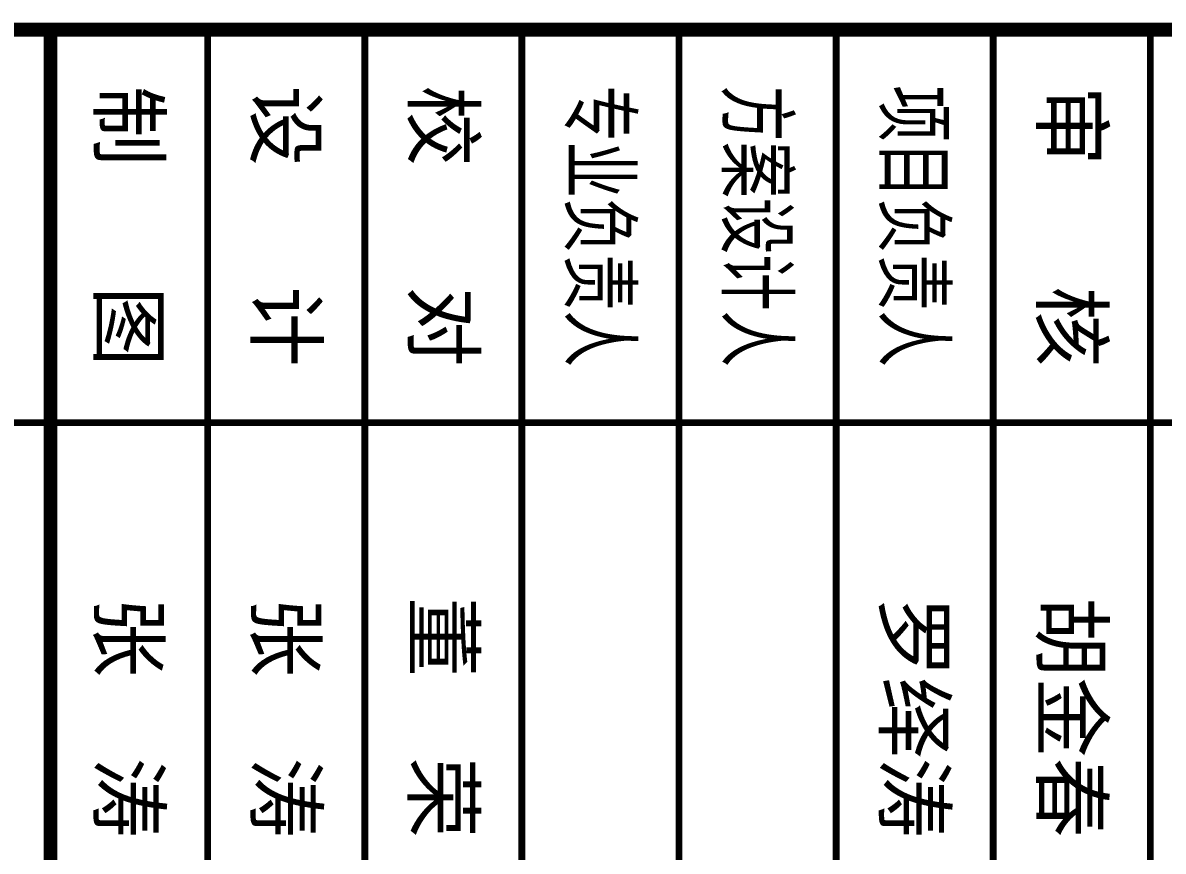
# Model space of a CAD drawing. Extents: x 12300 to 361047, y -1498650 to 1244242.
# Drawn here: x 315535 to 324245, y -24926 to -18601 of the extents above; entities that cross this region are included whole.
import ezdxf
from ezdxf.enums import TextEntityAlignment as Align

# ---------------------------------------------------------------- set-up
doc = ezdxf.new("R2010")
doc.units = 0
doc.header["$LTSCALE"] = 1000
doc.header["$MEASUREMENT"] = 0
doc.layers.get('0').update_dxf_attribs({"color": 8, "linetype": 'CONTINUOUS'})
doc.layers.add('BZ_标准图框', color=8, linetype='CONTINUOUS')
doc.layers.add('TK(图框线)', color=3, linetype='CONTINUOUS')
doc.styles.add('ht', font='simhei.ttf', dxfattribs={"width": 0.8})

# ---------------------------------------------------------------- blocks, each defined once
blk = doc.blocks.new('A2-TQ-CF')
at = {"layer": 'BZ_标准图框', "color": 3}
for points, const_width in [([(91974.9, -155165.5), (91974.9, -115165.5)], 70), ([(93974.9, -148365.5), (93974.9, -137965.5)], 35), ([(91974.9, -138765.5), (98974.9, -138765.5)], 35), ([(91974.9, -139565.5), (98974.9, -139565.5)], 35), ([(91974.9, -140365.5), (98974.9, -140365.5)], 35), ([(91974.9, -141165.5), (98974.9, -141165.5)], 35), ([(91974.9, -141965.5), (98974.9, -141965.5)], 35), ([(91974.9, -142765.5), (98974.9, -142765.5)], 35), ([(91974.9, -143565.5), (98974.9, -143565.5)], 35), ([(91974.9, -143565.5), (98974.9, -143565.5)], 35), ([(91974.9, -144365.5), (98974.9, -144365.5)], 70)]:
    blk.add_lwpolyline(points, dxfattribs=dict(at, const_width=const_width))
at = {"layer": 'BZ_标准图框', "color": 3, "style": 'ht'}
for s, p in [('审   核', (92974.9, -139165.5)), ('胡金春', (95474.9, -139165.5)), ('罗绎涛', (95474.9, -139965.5)), ('校   对', (92974.9, -142365.5)), ('设   计', (92974.9, -143165.5)), ('张  涛', (95474.9, -143165.5)), ('制   图', (92974.9, -143965.5)), ('张  涛', (95474.9, -143965.5))]:
    blk.add_text(s, height=300, dxfattribs=at).set_placement(p, align=Align.MIDDLE_CENTER)
at = {"layer": 'BZ_标准图框', "color": 3, "style": 'ht', "width": 0.7}
for s, p in [('项目负责人', (92974.9, -139965.5)), ('方案设计人', (92974.9, -140765.5)), ('专业负责人', (92974.9, -141565.5))]:
    blk.add_text(s, height=300, dxfattribs=at).set_placement(p, align=Align.MIDDLE_CENTER)
at = {"layer": 'TK(图框线)', "color": 3, "style": 'ht'}
blk.add_text('董  荣', height=300, dxfattribs=at).set_placement((95474.9, -142365.5), align=Align.MIDDLE_CENTER)

msp = doc.modelspace()

# ---------------------------------------------------------------- block references
at = {"xscale": 1.5, "yscale": 1.5, "zscale": 1.5, "rotation": 270}
msp.add_blockref('A2-TQ-CF', (532295, 119308.4), dxfattribs=at)

doc.saveas('drawing.dxf')
